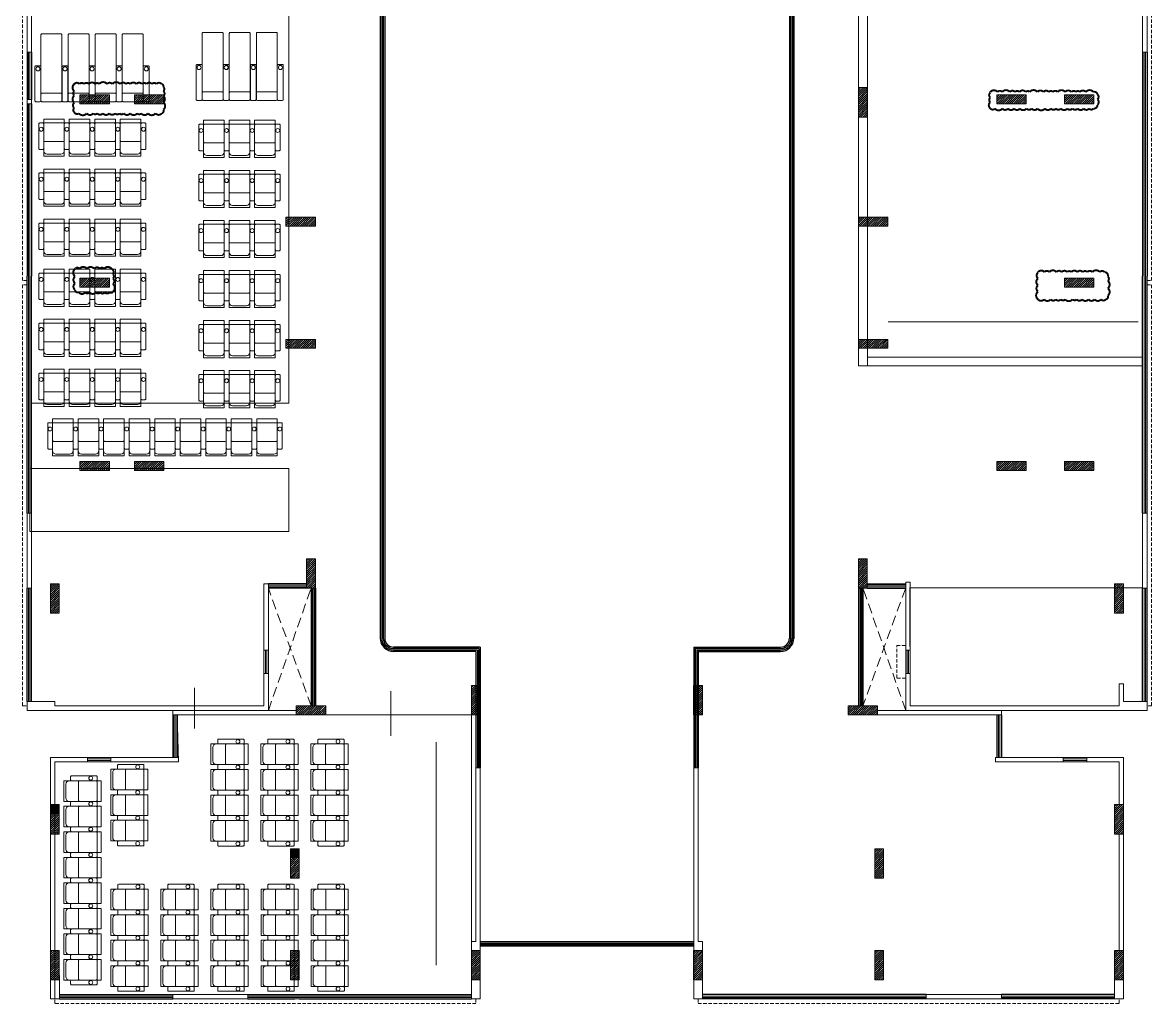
# Model space of a CAD drawing. Header units: inches. Extents: x 1807 to 67852, y 1160 to 20242.
# Drawn here: x 29152 to 30302, y 8234 to 9233 of the extents above; entities that cross this region are included whole.
import ezdxf
from ezdxf.lldxf.tags import DXFTag

# ---------------------------------------------------------------- set-up
doc = ezdxf.new("R2010")
doc.units = ezdxf.units.IN
doc.header["$MEASUREMENT"] = 0
doc.linetypes.add('DASHED', pattern=[0.75, 0.5, -0.25])
for name, color, linetype, lineweight in [('02WINDOW & DOTTED', 8, 'Continuous', 20), ('06DIM', 194, 'Continuous', 15), ('CHAIRS', 34, 'Continuous', 20), ('column_01', 7, 'Continuous', 18), ('HATCH', 8, 'Continuous', 0), ('PROJ.', 8, 'DASHED', 20), ('RAILING', 8, 'Continuous', 25), ('Railing 01', 8, 'Continuous', 18), ('wall', 7, 'Continuous', 20), ('WALLS', 7, 'Continuous', 20), ('WINDOW', 8, 'Continuous', 15)]:
    doc.layers.add(name, color=color, linetype=linetype, lineweight=lineweight)
doc.layers.add('Chair', color=34, linetype='Continuous')
doc.layers.add('GF', color=36, linetype='Continuous')
tags = doc.linetypes.add('HIDDEN', pattern=[0.375, 0.25, -0.125]).pattern_tags.tags
tags[6:7] = [DXFTag(74, 4), DXFTag(75, 0), DXFTag(340, '0'), DXFTag(46, 1.0), DXFTag(50, 0.0), DXFTag(44, 0.0), DXFTag(45, 0.0)]
tags[4:5] = [DXFTag(74, 4), DXFTag(75, 0), DXFTag(340, '0'), DXFTag(46, 1.0), DXFTag(50, 0.0), DXFTag(44, 0.0), DXFTag(45, 0.0)]
pattern_1 = [(45, (-2883.8112, 0), (-1.0606601718, 1.0606601718), [])]

# ---------------------------------------------------------------- blocks, each defined once
blk = doc.blocks.new('Recliner chair-01')
at = {"layer": 'CHAIRS', "lineweight": -2}
for points in [[(-10.5, 1), (-10.5, 26, 0.414214), (-11.5, 27), (-14.5, 27, 0.414214), (-15.5, 26), (-15.5, 1, 0.414214), (-14.5, 0), (-11.5, 0, 0.414214)], [(-7.1, 31.9), (7.1, 31.9, -0.414214), (10.5, 28.5), (10.5, 1, -0.414214), (9.5, 0), (-9.5, 0, -0.414214), (-10.5, 1), (-10.5, 28.5, -0.414214)], [(10.5, 1), (10.5, 26, -0.414214), (11.5, 27), (14.5, 27, -0.414214), (15.5, 26), (15.5, 1, -0.414214), (14.5, 0), (11.5, 0, -0.414214)], [(10.5, 1), (10.5, 18, 0.414214), (9.5, 19), (-9.5, 19, 0.414214), (-10.5, 18), (-10.5, 1, 0.414214), (-9.5, 0), (9.5, 0, 0.414214)]]:
    blk.add_lwpolyline(points, format="xyb", close=True, dxfattribs=at)
at = {"layer": 'CHAIRS', "linetype": 'HIDDEN', "lineweight": -2}
blk.add_lwpolyline([(-10.5, 33.9), (10.5, 33.9), (10.5, -4), (-10.5, -4)], close=True, dxfattribs=at)
at = {"layer": 'CHAIRS', "lineweight": -2}
for centre in [(-13, 6.4), (13.1, 6.4)]:
    blk.add_circle(centre, 2, dxfattribs=at)
blk = doc.blocks.new('*U134')
at = {"layer": 'CHAIRS'}
blk.add_blockref('Recliner chair-01', (0, -14.9), dxfattribs=at)
blk = doc.blocks.new('*U133')
at = {"layer": 'GF', "color": 0, "linetype": 'ByBlock', "lineweight": -2}
for p in [(0, 0), (26, 0), (52, 0), (78, 0)]:
    blk.add_blockref('*U134', p, dxfattribs=at)
at = {"layer": 'GF', "color": 0, "linetype": 'ByBlock', "lineweight": -2, "transparency": 16777216}
for p in [(104, 0), (130, 0), (156, 0), (182, 0), (208, 0)]:
    blk.add_blockref('*U134', p, dxfattribs=at)
blk = doc.blocks.new('*U136')
at = {"layer": 'CHAIRS'}
blk.add_blockref('Recliner chair-01', (0, -14.9), dxfattribs=at)
blk = doc.blocks.new('*U135')
at = {"layer": 'GF', "color": 0, "linetype": 'ByBlock', "lineweight": -2}
for p in [(0, 0), (26, 0), (52, 0)]:
    blk.add_blockref('*U136', p, dxfattribs=at)
at = {"layer": 'GF', "color": 0, "linetype": 'ByBlock', "lineweight": -2, "transparency": 16777216}
for p in [(78, 0), (0, -51), (26, -51), (52, -51), (78, -51), (0, -102), (26, -102), (52, -102), (78, -102), (0, -153), (26, -153), (52, -153), (78, -153), (0, -204), (26, -204), (52, -204), (78, -204), (0, -255), (26, -255), (52, -255), (78, -255)]:
    blk.add_blockref('*U136', p, dxfattribs=at)
blk = doc.blocks.new('*U138')
at = {"layer": 'CHAIRS'}
blk.add_blockref('Recliner chair-01', (0, -14.9), dxfattribs=at)
blk = doc.blocks.new('*U137')
at = {"layer": 'GF', "color": 0, "linetype": 'ByBlock', "lineweight": -2}
for p in [(0, 0), (26, 0)]:
    blk.add_blockref('*U138', p, dxfattribs=at)
at = {"layer": 'GF', "color": 0, "linetype": 'ByBlock', "lineweight": -2, "transparency": 16777216}
for p in [(52, 0), (0, -51), (26, -51), (52, -51), (0, -102), (26, -102), (52, -102), (0, -153), (26, -153), (52, -153), (0, -204), (26, -204), (52, -204), (0, -255), (26, -255), (52, -255)]:
    blk.add_blockref('*U138', p, dxfattribs=at)
blk = doc.blocks.new('A$C538C39F4')
at = {"layer": 'column_01', "lineweight": 18}
h = blk.add_hatch(color=8, dxfattribs=at)
h.dxf.hatch_style = 1
h.paths.add_polyline_path([(0, 9), (9, 9), (9, 0), (0, 0)])
at = {"layer": 'column_01'}
for p, q in [((9, 9), (0, 0)), ((0, 9), (9, 0))]:
    blk.add_line(p, q, dxfattribs=at)
blk.add_lwpolyline([(0, 9), (9, 9), (9, 0), (0, 0)], close=True, dxfattribs=at)
blk = doc.blocks.new('dfhtutrut')
at = {"layer": 'HATCH'}
h = blk.add_hatch(dxfattribs=at)
h.set_pattern_fill('ANSI31', color=256, scale=12, style=0)
h.set_pattern_definition(pattern_1)
h.paths.add_polyline_path([(142340.4, -629916), (142340.4, -629946), (142349.4, -629946), (142349.4, -629916)])
h = blk.add_hatch(dxfattribs=at)
h.set_pattern_fill('ANSI31', color=256, scale=12, style=0)
h.set_pattern_definition(pattern_1)
h.paths.add_polyline_path([(142520.4, -629916), (142520.4, -629946), (142529.4, -629946), (142529.4, -629916)])
h = blk.add_hatch(dxfattribs=at)
h.set_pattern_fill('ANSI31', color=256, scale=12, style=0)
h.set_pattern_definition(pattern_1)
h.paths.add_polyline_path([(142794.9, -629916), (142794.9, -629946), (142803.9, -629946), (142803.9, -629916)])
h = blk.add_hatch(dxfattribs=at)
h.set_pattern_fill('ANSI31', color=256, scale=12, style=0)
h.set_pattern_definition(pattern_1)
h.paths.add_polyline_path([(142974.9, -629919), (142974.9, -629949), (142983.9, -629949), (142983.9, -629919)])
h = blk.add_hatch(dxfattribs=at)
h.set_pattern_fill('ANSI31', color=256, scale=12, style=0)
h.set_pattern_definition(pattern_1)
h.paths.add_polyline_path([(142115.4, -629932.5), (142145.4, -629932.5), (142145.4, -629923.5), (142115.4, -629923.5)])
h = blk.add_hatch(dxfattribs=at)
h.set_pattern_fill('ANSI31', color=256, scale=12, style=0)
h.set_pattern_definition(pattern_1)
h.paths.add_polyline_path([(143208.9, -629932.5), (143178.9, -629932.5), (143178.9, -629923.5), (143208.9, -629923.5)])
h = blk.add_hatch(dxfattribs=at)
h.set_pattern_fill('ANSI31', color=256, scale=12, style=0)
h.set_pattern_definition(pattern_1)
h.paths.add_polyline_path([(142349.4, -630052.5), (142349.4, -630022.5), (142340.4, -630022.5), (142340.4, -630052.5)])
h = blk.add_hatch(dxfattribs=at)
h.set_pattern_fill('ANSI31', color=256, scale=12, style=0)
h.set_pattern_definition(pattern_1)
h.paths.add_polyline_path([(142983.9, -630052.5), (142983.9, -630022.5), (142974.9, -630022.5), (142974.9, -630052.5)])
h = blk.add_hatch(dxfattribs=at)
h.set_pattern_fill('ANSI31', color=256, scale=12, style=0)
h.set_pattern_definition(pattern_1)
h.paths.add_polyline_path([(142254.9, -630145.5), (142254.9, -630115.5), (142245.9, -630115.5), (142245.9, -630145.5)])
h = blk.add_hatch(dxfattribs=at)
h.set_pattern_fill('ANSI31', color=256, scale=12, style=0)
h.set_pattern_definition(pattern_1)
h.paths.add_polyline_path([(142529.4, -630145.5), (142529.4, -630115.5), (142520.4, -630115.5), (142520.4, -630145.5)])
h = blk.add_hatch(dxfattribs=at)
h.set_pattern_fill('ANSI31', color=256, scale=12, style=0)
h.set_pattern_definition(pattern_1)
h.paths.add_polyline_path([(142803.9, -630145.5), (142803.9, -630115.5), (142794.9, -630115.5), (142794.9, -630145.5)])
h = blk.add_hatch(dxfattribs=at)
h.set_pattern_fill('ANSI31', color=256, scale=12, style=0)
h.set_pattern_definition(pattern_1)
h.paths.add_polyline_path([(143078.4, -630145.5), (143078.4, -630115.5), (143069.4, -630115.5), (143069.4, -630145.5)])
h = blk.add_hatch(dxfattribs=at)
h.set_pattern_fill('ANSI31', color=256, scale=12, style=0)
h.set_pattern_definition(pattern_1)
h.paths.add_polyline_path([(142115.4, -630145.5), (142145.4, -630145.5), (142145.4, -630136.5), (142115.4, -630136.5)])
h = blk.add_hatch(dxfattribs=at)
h.set_pattern_fill('ANSI31', color=256, scale=12, style=0)
h.set_pattern_definition(pattern_1)
h.paths.add_polyline_path([(143208.9, -630145.5), (143178.9, -630145.5), (143178.9, -630136.5), (143208.9, -630136.5)])
h = blk.add_hatch(dxfattribs=at)
h.set_pattern_fill('ANSI31', color=256, scale=12, style=0)
h.set_pattern_definition(pattern_1)
h.paths.add_polyline_path([(142145.4, -630262.5), (142175.4, -630262.5), (142175.4, -630253.5), (142145.4, -630253.5)])
h = blk.add_hatch(dxfattribs=at)
h.set_pattern_fill('ANSI31', color=256, scale=12, style=0)
h.set_pattern_definition(pattern_1)
h.paths.add_polyline_path([(142385.4, -630262.5), (142355.4, -630262.5), (142355.4, -630253.5), (142385.4, -630253.5)])
h = blk.add_hatch(dxfattribs=at)
h.set_pattern_fill('ANSI31', color=256, scale=12, style=0)
h.set_pattern_definition(pattern_1)
h.paths.add_polyline_path([(142529.4, -630244.5), (142499.4, -630244.5), (142499.4, -630253.5), (142529.4, -630253.5)])
h = blk.add_hatch(dxfattribs=at)
h.set_pattern_fill('ANSI31', color=256, scale=12, style=0)
h.set_pattern_definition(pattern_1)
h.paths.add_polyline_path([(142803.9, -630244.5), (142773.9, -630244.5), (142773.9, -630253.5), (142803.9, -630253.5)])
h = blk.add_hatch(dxfattribs=at)
h.set_pattern_fill('ANSI31', color=256, scale=12, style=0)
h.set_pattern_definition(pattern_1)
h.paths.add_polyline_path([(143022.9, -630262.5), (143052.9, -630262.5), (143052.9, -630253.5), (143022.9, -630253.5)])
h = blk.add_hatch(dxfattribs=at)
h.set_pattern_fill('ANSI31', color=256, scale=12, style=0)
h.set_pattern_definition(pattern_1)
h.paths.add_polyline_path([(143178.9, -630262.5), (143148.9, -630262.5), (143148.9, -630253.5), (143178.9, -630253.5)])
h = blk.add_hatch(dxfattribs=at)
h.set_pattern_fill('ANSI31', color=256, scale=12, style=0)
h.set_pattern_definition(pattern_1)
h.paths.add_polyline_path([(142376.4, -630363), (142376.4, -630393), (142385.4, -630393), (142385.4, -630363)])
h = blk.add_hatch(dxfattribs=at)
h.set_pattern_fill('ANSI31', color=256, scale=12, style=0)
h.set_pattern_definition(pattern_1)
h.paths.add_polyline_path([(142145.4, -630382.5), (142175.4, -630382.5), (142175.4, -630373.5), (142145.4, -630373.5)])
h = blk.add_hatch(dxfattribs=at)
h.set_pattern_fill('ANSI31', color=256, scale=12, style=0)
h.set_pattern_definition(pattern_1)
h.paths.add_polyline_path([(142938.9, -630490.5), (142938.9, -630520.5), (142947.9, -630520.5), (142947.9, -630490.5)])
h = blk.add_hatch(dxfattribs=at)
h.set_pattern_fill('ANSI31', color=256, scale=12, style=0)
h.set_pattern_definition(pattern_1)
h.paths.add_polyline_path([(142145.4, -630507), (142175.4, -630507), (142175.4, -630498), (142145.4, -630498)])
h = blk.add_hatch(dxfattribs=at)
h.set_pattern_fill('ANSI31', color=256, scale=12, style=0)
h.set_pattern_definition(pattern_1)
h.paths.add_polyline_path([(142230.9, -630507), (142200.9, -630507), (142200.9, -630498), (142230.9, -630498)])
h = blk.add_hatch(dxfattribs=at)
h.set_pattern_fill('ANSI31', color=256, scale=12, style=0)
h.set_pattern_definition(pattern_1)
h.paths.add_polyline_path([(143079.9, -630507), (143109.9, -630507), (143109.9, -630498), (143079.9, -630498)])
h = blk.add_hatch(dxfattribs=at)
h.set_pattern_fill('ANSI31', color=256, scale=12, style=0)
h.set_pattern_definition(pattern_1)
h.paths.add_polyline_path([(143178.9, -630507), (143148.9, -630507), (143148.9, -630498), (143178.9, -630498)])
h = blk.add_hatch(dxfattribs=at)
h.set_pattern_fill('ANSI31', color=256, scale=12, style=0)
h.set_pattern_definition(pattern_1)
h.paths.add_polyline_path([(142385.4, -630622.5), (142355.4, -630622.5), (142355.4, -630631.5), (142385.4, -630631.5)])
h = blk.add_hatch(dxfattribs=at)
h.set_pattern_fill('ANSI31', color=256, scale=12, style=0)
h.set_pattern_definition(pattern_1)
h.paths.add_polyline_path([(142938.9, -630631.5), (142968.9, -630631.5), (142968.9, -630622.5), (142938.9, -630622.5)])
h = blk.add_hatch(dxfattribs=at)
h.set_pattern_fill('ANSI31', color=256, scale=12, style=0)
h.set_pattern_definition(pattern_1)
h.paths.add_polyline_path([(142145.4, -630693.7), (142175.4, -630693.7), (142175.4, -630684.7), (142145.4, -630684.7)])
h = blk.add_hatch(dxfattribs=at)
h.set_pattern_fill('ANSI31', color=256, scale=12, style=0)
h.set_pattern_definition(pattern_1)
h.paths.add_polyline_path([(143178.9, -630693.7), (143148.9, -630693.7), (143148.9, -630684.7), (143178.9, -630684.7)])
h = blk.add_hatch(dxfattribs=at)
h.set_pattern_fill('ANSI31', color=256, scale=12, style=0)
h.set_pattern_definition(pattern_1)
h.paths.add_polyline_path([(142385.4, -630747), (142355.4, -630747), (142355.4, -630756), (142385.4, -630756)])
h = blk.add_hatch(dxfattribs=at)
h.set_pattern_fill('ANSI31', color=256, scale=12, style=0)
h.set_pattern_definition(pattern_1)
h.paths.add_polyline_path([(142938.9, -630756), (142968.9, -630756), (142968.9, -630747), (142938.9, -630747)])
h = blk.add_hatch(dxfattribs=at)
h.set_pattern_fill('ANSI31', color=256, scale=12, style=0)
h.set_pattern_definition(pattern_1)
h.paths.add_polyline_path([(142145.4, -630880.5), (142175.4, -630880.5), (142175.4, -630871.5), (142145.4, -630871.5)])
h = blk.add_hatch(dxfattribs=at)
h.set_pattern_fill('ANSI31', color=256, scale=12, style=0)
h.set_pattern_definition(pattern_1)
h.paths.add_polyline_path([(142230.9, -630880.5), (142200.9, -630880.5), (142200.9, -630871.5), (142230.9, -630871.5)])
h = blk.add_hatch(dxfattribs=at)
h.set_pattern_fill('ANSI31', color=256, scale=12, style=0)
h.set_pattern_definition(pattern_1)
h.paths.add_polyline_path([(143079.9, -630880.5), (143109.9, -630880.5), (143109.9, -630871.5), (143079.9, -630871.5)])
h = blk.add_hatch(dxfattribs=at)
h.set_pattern_fill('ANSI31', color=256, scale=12, style=0)
h.set_pattern_definition(pattern_1)
h.paths.add_polyline_path([(143178.9, -630880.5), (143148.9, -630880.5), (143148.9, -630871.5), (143178.9, -630871.5)])
h = blk.add_hatch(dxfattribs=at)
h.set_pattern_fill('ANSI31', color=256, scale=12, style=0)
h.set_pattern_definition(pattern_1)
h.paths.add_polyline_path([(142385.4, -631000.5), (142385.4, -630970.5), (142376.4, -630970.5), (142376.4, -631000.5)])
h = blk.add_hatch(dxfattribs=at)
h.set_pattern_fill('ANSI31', color=256, scale=12, style=0)
h.set_pattern_definition(pattern_1)
h.paths.add_polyline_path([(142947.9, -631000.5), (142947.9, -630970.5), (142938.9, -630970.5), (142938.9, -631000.5)])
h = blk.add_hatch(dxfattribs=at)
h.set_pattern_fill('ANSI31', color=256, scale=12, style=0)
h.set_pattern_definition(pattern_1)
h.paths.add_polyline_path([(142115.4, -630996), (142115.4, -631026), (142124.4, -631026), (142124.4, -630996)])
h = blk.add_hatch(dxfattribs=at)
h.set_pattern_fill('ANSI31', color=256, scale=12, style=0)
h.set_pattern_definition(pattern_1)
h.paths.add_polyline_path([(143199.9, -630996), (143199.9, -631026), (143208.9, -631026), (143208.9, -630996)])
h = blk.add_hatch(dxfattribs=at)
h.set_pattern_fill('ANSI31', color=256, scale=12, style=0)
h.set_pattern_definition(pattern_1)
h.paths.add_polyline_path([(142553.4, -631129.5), (142553.4, -631099.5), (142544.4, -631099.5), (142544.4, -631129.5)])
h = blk.add_hatch(dxfattribs=at)
h.set_pattern_fill('ANSI31', color=256, scale=12, style=0)
h.set_pattern_definition(pattern_1)
h.paths.add_polyline_path([(142779.9, -631129.5), (142779.9, -631099.5), (142770.9, -631099.5), (142770.9, -631129.5)])
h = blk.add_hatch(dxfattribs=at)
h.set_pattern_fill('ANSI31', color=256, scale=12, style=0)
h.set_pattern_definition(pattern_1)
h.paths.add_polyline_path([(142395.9, -631120.5), (142365.9, -631120.5), (142365.9, -631129.5), (142395.9, -631129.5)])
h = blk.add_hatch(dxfattribs=at)
h.set_pattern_fill('ANSI31', color=256, scale=12, style=0)
h.set_pattern_definition(pattern_1)
h.paths.add_polyline_path([(142928.4, -631129.5), (142958.4, -631129.5), (142958.4, -631120.5), (142928.4, -631120.5)])
h = blk.add_hatch(dxfattribs=at)
h.set_pattern_fill('ANSI31', color=256, scale=12, style=0)
h.set_pattern_definition(pattern_1)
edge = h.paths.add_edge_path()
edge.add_line((142115.4, -631221), (142124.4, -631221))
edge.add_line((142124.4, -631221), (142115.4, -631230))
edge.add_line((142115.4, -631230), (142124.4, -631230))
h = blk.add_hatch(dxfattribs=at)
h.set_pattern_fill('ANSI31', color=256, scale=12, style=0)
h.set_pattern_definition(pattern_1)
edge = h.paths.add_edge_path()
edge.add_line((142115.4, -631221), (142124.4, -631221))
h = blk.add_hatch(dxfattribs=at)
h.set_pattern_fill('ANSI31', color=256, scale=12, style=0)
h.set_pattern_definition(pattern_1)
h.paths.add_polyline_path([(142115.4, -631221), (142115.4, -631251), (142124.4, -631251), (142124.4, -631221)])
h.paths.add_polyline_path([(142124.4, -631230), (142115.4, -631221), (142115.4, -631230), (142124.4, -631221), (142124.4, -631230)], flags=16)
h = blk.add_hatch(dxfattribs=at)
h.set_pattern_fill('ANSI31', color=256, scale=12, style=0)
h.set_pattern_definition(pattern_1)
h.paths.add_polyline_path([(143208.9, -631221), (143208.9, -631251), (143199.9, -631251), (143199.9, -631221)])
h = blk.add_hatch(dxfattribs=at)
h.set_pattern_fill('ANSI31', color=256, scale=12, style=0)
h.set_pattern_definition(pattern_1)
edge = h.paths.add_edge_path()
edge.add_line((142115.4, -631230), (142124.4, -631230))
h = blk.add_hatch(dxfattribs=at)
h.set_pattern_fill('ANSI31', color=256, scale=12, style=0)
h.set_pattern_definition(pattern_1)
edge = h.paths.add_edge_path()
edge.add_line((142359.9, -631266), (142368.9, -631266))
h = blk.add_hatch(dxfattribs=at)
h.set_pattern_fill('ANSI31', color=256, scale=12, style=0)
h.set_pattern_definition(pattern_1)
h.paths.add_polyline_path([(142368.9, -631266), (142368.9, -631296), (142359.9, -631296), (142359.9, -631266)])
h.paths.add_polyline_path([(142368.9, -631275), (142359.9, -631266), (142359.9, -631275), (142368.9, -631266), (142368.9, -631275)], flags=16)
h = blk.add_hatch(dxfattribs=at)
h.set_pattern_fill('ANSI31', color=256, scale=12, style=0)
h.set_pattern_definition(pattern_1)
h.paths.add_polyline_path([(142964.4, -631266), (142964.4, -631296), (142955.4, -631296), (142955.4, -631266)])
h = blk.add_hatch(dxfattribs=at)
h.set_pattern_fill('ANSI31', color=256, scale=12, style=0)
h.set_pattern_definition(pattern_1)
edge = h.paths.add_edge_path()
edge.add_line((142359.9, -631275), (142368.9, -631275))
h = blk.add_hatch(dxfattribs=at)
h.set_pattern_fill('ANSI31', color=256, scale=12, style=0)
h.set_pattern_definition(pattern_1)
edge = h.paths.add_edge_path()
edge.add_line((142359.9, -631275), (142368.9, -631275))
h = blk.add_hatch(dxfattribs=at)
h.set_pattern_fill('ANSI31', color=256, scale=12, style=0)
h.set_pattern_definition(pattern_1)
h.paths.add_polyline_path([(142124.4, -631399.5), (142124.4, -631369.5), (142115.4, -631369.5), (142115.4, -631399.5)])
h = blk.add_hatch(dxfattribs=at)
h.set_pattern_fill('ANSI31', color=256, scale=12, style=0)
h.set_pattern_definition(pattern_1)
h.paths.add_polyline_path([(142368.9, -631399.5), (142368.9, -631369.5), (142359.9, -631369.5), (142359.9, -631399.5)])
h = blk.add_hatch(dxfattribs=at)
h.set_pattern_fill('ANSI31', color=256, scale=12, style=0)
h.set_pattern_definition(pattern_1)
h.paths.add_polyline_path([(142553.4, -631399.5), (142553.4, -631369.5), (142544.4, -631369.5), (142544.4, -631399.5)])
h = blk.add_hatch(dxfattribs=at)
h.set_pattern_fill('ANSI31', color=256, scale=12, style=0)
h.set_pattern_definition(pattern_1)
h.paths.add_polyline_path([(142779.9, -631399.5), (142779.9, -631369.5), (142770.9, -631369.5), (142770.9, -631399.5)])
h = blk.add_hatch(dxfattribs=at)
h.set_pattern_fill('ANSI31', color=256, scale=12, style=0)
h.set_pattern_definition(pattern_1)
h.paths.add_polyline_path([(142964.4, -631399.5), (142964.4, -631369.5), (142955.4, -631369.5), (142955.4, -631399.5)])
h = blk.add_hatch(dxfattribs=at)
h.set_pattern_fill('ANSI31', color=256, scale=12, style=0)
h.set_pattern_definition(pattern_1)
h.paths.add_polyline_path([(143208.9, -631399.5), (143208.9, -631369.5), (143199.9, -631369.5), (143199.9, -631399.5)])
at = {"layer": 'column_01'}
for points in [[(142340.4, -629916), (142340.4, -629946), (142349.4, -629946), (142349.4, -629916)], [(142520.4, -629916), (142520.4, -629946), (142529.4, -629946), (142529.4, -629916)], [(142794.9, -629916), (142794.9, -629946), (142803.9, -629946), (142803.9, -629916)], [(142974.9, -629919), (142974.9, -629949), (142983.9, -629949), (142983.9, -629919)], [(142115.4, -629932.5), (142145.4, -629932.5), (142145.4, -629923.5), (142115.4, -629923.5)], [(143208.9, -629932.5), (143178.9, -629932.5), (143178.9, -629923.5), (143208.9, -629923.5)], [(142349.4, -630052.5), (142349.4, -630022.5), (142340.4, -630022.5), (142340.4, -630052.5)], [(142983.9, -630052.5), (142983.9, -630022.5), (142974.9, -630022.5), (142974.9, -630052.5)], [(142254.9, -630145.5), (142254.9, -630115.5), (142245.9, -630115.5), (142245.9, -630145.5)], [(142529.4, -630145.5), (142529.4, -630115.5), (142520.4, -630115.5), (142520.4, -630145.5)], [(142803.9, -630145.5), (142803.9, -630115.5), (142794.9, -630115.5), (142794.9, -630145.5)], [(143078.4, -630145.5), (143078.4, -630115.5), (143069.4, -630115.5), (143069.4, -630145.5)], [(142115.4, -630145.5), (142145.4, -630145.5), (142145.4, -630136.5), (142115.4, -630136.5)], [(143208.9, -630145.5), (143178.9, -630145.5), (143178.9, -630136.5), (143208.9, -630136.5)], [(142145.4, -630262.5), (142175.4, -630262.5), (142175.4, -630253.5), (142145.4, -630253.5)], [(142385.4, -630262.5), (142355.4, -630262.5), (142355.4, -630253.5), (142385.4, -630253.5)], [(142529.4, -630244.5), (142499.4, -630244.5), (142499.4, -630253.5), (142529.4, -630253.5)], [(142803.9, -630244.5), (142773.9, -630244.5), (142773.9, -630253.5), (142803.9, -630253.5)], [(143022.9, -630262.5), (143052.9, -630262.5), (143052.9, -630253.5), (143022.9, -630253.5)], [(143178.9, -630262.5), (143148.9, -630262.5), (143148.9, -630253.5), (143178.9, -630253.5)], [(142376.4, -630363), (142376.4, -630393), (142385.4, -630393), (142385.4, -630363)], [(142145.4, -630382.5), (142175.4, -630382.5), (142175.4, -630373.5), (142145.4, -630373.5)], [(142938.9, -630490.5), (142938.9, -630520.5), (142947.9, -630520.5), (142947.9, -630490.5)], [(142145.4, -630507), (142175.4, -630507), (142175.4, -630498), (142145.4, -630498)], [(142230.9, -630507), (142200.9, -630507), (142200.9, -630498), (142230.9, -630498)], [(143079.9, -630507), (143109.9, -630507), (143109.9, -630498), (143079.9, -630498)], [(143178.9, -630507), (143148.9, -630507), (143148.9, -630498), (143178.9, -630498)], [(142385.4, -630622.5), (142355.4, -630622.5), (142355.4, -630631.5), (142385.4, -630631.5)], [(142938.9, -630631.5), (142968.9, -630631.5), (142968.9, -630622.5), (142938.9, -630622.5)], [(142145.4, -630693.7), (142175.4, -630693.7), (142175.4, -630684.7), (142145.4, -630684.7)], [(143178.9, -630693.7), (143148.9, -630693.7), (143148.9, -630684.7), (143178.9, -630684.7)], [(142385.4, -630747), (142355.4, -630747), (142355.4, -630756), (142385.4, -630756)], [(142938.9, -630756), (142968.9, -630756), (142968.9, -630747), (142938.9, -630747)], [(142145.4, -630880.5), (142175.4, -630880.5), (142175.4, -630871.5), (142145.4, -630871.5)], [(142230.9, -630880.5), (142200.9, -630880.5), (142200.9, -630871.5), (142230.9, -630871.5)], [(143079.9, -630880.5), (143109.9, -630880.5), (143109.9, -630871.5), (143079.9, -630871.5)], [(143178.9, -630880.5), (143148.9, -630880.5), (143148.9, -630871.5), (143178.9, -630871.5)], [(142385.4, -631000.5), (142385.4, -630970.5), (142376.4, -630970.5), (142376.4, -631000.5)], [(142947.9, -631000.5), (142947.9, -630970.5), (142938.9, -630970.5), (142938.9, -631000.5)], [(142115.4, -630996), (142115.4, -631026), (142124.4, -631026), (142124.4, -630996)], [(143199.9, -630996), (143199.9, -631026), (143208.9, -631026), (143208.9, -630996)], [(142553.4, -631129.5), (142553.4, -631099.5), (142544.4, -631099.5), (142544.4, -631129.5)], [(142779.9, -631129.5), (142779.9, -631099.5), (142770.9, -631099.5), (142770.9, -631129.5)], [(142395.9, -631120.5), (142365.9, -631120.5), (142365.9, -631129.5), (142395.9, -631129.5)], [(142928.4, -631129.5), (142958.4, -631129.5), (142958.4, -631120.5), (142928.4, -631120.5)], [(142115.4, -631221), (142115.4, -631251), (142124.4, -631251), (142124.4, -631221)], [(143208.9, -631221), (143208.9, -631251), (143199.9, -631251), (143199.9, -631221)], [(142368.9, -631266), (142368.9, -631296), (142359.9, -631296), (142359.9, -631266)], [(142964.4, -631266), (142964.4, -631296), (142955.4, -631296), (142955.4, -631266)], [(142124.4, -631399.5), (142124.4, -631369.5), (142115.4, -631369.5), (142115.4, -631399.5)], [(142368.9, -631399.5), (142368.9, -631369.5), (142359.9, -631369.5), (142359.9, -631399.5)], [(142553.4, -631399.5), (142553.4, -631369.5), (142544.4, -631369.5), (142544.4, -631399.5)], [(142779.9, -631399.5), (142779.9, -631369.5), (142770.9, -631369.5), (142770.9, -631399.5)], [(142964.4, -631399.5), (142964.4, -631369.5), (142955.4, -631369.5), (142955.4, -631399.5)], [(143208.9, -631399.5), (143208.9, -631369.5), (143199.9, -631369.5), (143199.9, -631399.5)]]:
    blk.add_lwpolyline(points, close=True, dxfattribs=at)
at = {"layer": 'column_01', "xscale": -1}
blk.add_blockref('A$C538C39F4', (142124.4, -631230), dxfattribs=at)
at = {"layer": 'column_01'}
blk.add_blockref('A$C538C39F4', (142359.9, -631275), dxfattribs=at)
blk = doc.blocks.new('lounger chair')
at = {"layer": 'CHAIRS'}
for points in [[(-15.5, -36), (-11.5, -36, 0.414214), (-10.5, -35), (-10.5, -1, 0.414214), (-11.5, 0), (-15.5, 0, 0.414214), (-16.5, -1), (-16.5, -35, 0.414214)], [(-10.5, -1), (-10.5, -7.5, 0.414214), (-9.5, -8.5), (9.5, -8.5, 0.414214), (10.5, -7.5), (10.5, -1, 0.414214), (9.5, 0), (-9.5, 0, 0.414214)], [(-10.5, -1), (-10.5, -67, 0.414214), (-9.5, -68), (9.5, -68, 0.414214), (10.5, -67), (10.5, -1, 0.414214), (9.5, 0), (-9.5, 0, 0.414214)], [(11.5, -36), (15.5, -36, 0.414214), (16.5, -35), (16.5, -1, 0.414214), (15.5, 0), (11.5, 0, 0.414214), (10.5, -1), (10.5, -35, 0.414214)]]:
    blk.add_lwpolyline(points, format="xyb", close=True, dxfattribs=at)
for centre in [(-13.6, -32.9), (13.6, -32.9)]:
    blk.add_circle(centre, 2.05, dxfattribs=at)
blk = doc.blocks.new('*U83')
at = {"layer": 'CHAIRS'}
blk.add_blockref('lounger chair', (0, 34), dxfattribs=at)
blk = doc.blocks.new('*U140')
at = {"layer": 'CHAIRS', "color": 0, "linetype": 'ByBlock', "lineweight": -2, "xscale": -1.016987999738211, "yscale": 1.016987999738211, "zscale": 1.016987999738211}
blk.add_blockref('*U83', (0, 0), dxfattribs=at)
blk = doc.blocks.new('*U139')
at = {"layer": 'Chair', "color": 0, "linetype": 'ByBlock', "lineweight": -2}
for p in [(0, 0), (27.6, 0), (55.2, 0)]:
    blk.add_blockref('*U140', p, dxfattribs=at)
at = {"layer": 'Chair', "color": 0, "linetype": 'ByBlock', "lineweight": -2, "transparency": 16777216}
blk.add_blockref('*U140', (82.8, 0), dxfattribs=at)
blk = doc.blocks.new('*U142')
at = {"layer": 'CHAIRS', "color": 0, "linetype": 'ByBlock', "lineweight": -2, "xscale": -1.016987999738211, "yscale": 1.016987999738211, "zscale": 1.016987999738211}
blk.add_blockref('*U83', (0, 0), dxfattribs=at)
blk = doc.blocks.new('*U141')
at = {"layer": 'Chair', "color": 0, "linetype": 'ByBlock', "lineweight": -2}
for p in [(0, 0), (27.6, 0), (55.2, 0)]:
    blk.add_blockref('*U142', p, dxfattribs=at)
blk = doc.blocks.new('*U154')
at = {"layer": 'CHAIRS'}
blk.add_blockref('Recliner chair-01', (0, -14.9), dxfattribs=at)
blk = doc.blocks.new('*U153')
at = {"layer": 'GF', "color": 0, "linetype": 'ByBlock', "lineweight": -2}
for p in [(0, 0), (26, 0), (52, 0)]:
    blk.add_blockref('*U154', p, dxfattribs=at)
at = {"layer": 'GF', "color": 0, "linetype": 'ByBlock', "lineweight": -2, "transparency": 16777216}
for p in [(78, 0), (0, -51), (26, -51), (52, -51), (78, -51), (0, -102), (26, -102), (52, -102), (78, -102), (0, -153), (26, -153), (52, -153), (78, -153), (0, -204), (26, -204), (52, -204), (78, -204)]:
    blk.add_blockref('*U154', p, dxfattribs=at)
blk = doc.blocks.new('*U156')
at = {"layer": 'CHAIRS'}
blk.add_blockref('Recliner chair-01', (0, -14.9), dxfattribs=at)
blk = doc.blocks.new('*U155')
at = {"layer": 'GF', "color": 0, "linetype": 'ByBlock', "lineweight": -2}
for p in [(0, 0), (26, 0), (52, 0)]:
    blk.add_blockref('*U156', p, dxfattribs=at)
at = {"layer": 'GF', "color": 0, "linetype": 'ByBlock', "lineweight": -2, "transparency": 16777216}
for p in [(78, 0), (104, 0), (130, 0), (156, 0), (182, 0)]:
    blk.add_blockref('*U156', p, dxfattribs=at)
blk = doc.blocks.new('*U158')
at = {"layer": 'CHAIRS'}
blk.add_blockref('Recliner chair-01', (0, -14.9), dxfattribs=at)
blk = doc.blocks.new('*U157')
at = {"layer": 'GF', "color": 0, "linetype": 'ByBlock', "lineweight": -2}
for p in [(0, 0), (26, 0), (52, 0)]:
    blk.add_blockref('*U158', p, dxfattribs=at)
blk = doc.blocks.new('*U160')
at = {"layer": 'CHAIRS'}
blk.add_blockref('Recliner chair-01', (0, -14.9), dxfattribs=at)
blk = doc.blocks.new('*U159')
at = {"layer": 'GF', "color": 0, "linetype": 'ByBlock', "lineweight": -2}
for p in [(0, 0), (26, 0), (52, 0)]:
    blk.add_blockref('*U160', p, dxfattribs=at)
at = {"layer": 'GF', "color": 0, "linetype": 'ByBlock', "lineweight": -2, "transparency": 16777216}
for p in [(78, 0), (0, -51), (26, -51), (52, -51), (78, -51), (0, -102), (26, -102), (52, -102), (78, -102)]:
    blk.add_blockref('*U160', p, dxfattribs=at)

msp = doc.modelspace()

# ---------------------------------------------------------------- linework, layer by layer
at = {"layer": '02WINDOW & DOTTED', "linetype": 'DASHED', "ltscale": 20}
for p, q in [((29445.7, 8537.2), (29402.2, 8657.2)), ((29402.2, 8532.7), (29445.7, 8657.2)), ((30051.7, 8532.7), (30008.2, 8657.2)), ((30051.7, 8657.2), (30008.2, 8537.2))]:
    msp.add_line(p, q, dxfattribs=at)
at = {"layer": '02WINDOW & DOTTED'}
for p, q in [((29558, 8597.2), (29618, 8597.2)), ((29558, 8595.7), (29616.5, 8595.7)), ((29558, 8594.2), (29615, 8594.2)), ((29558, 8592.7), (29613.5, 8592.7))]:
    msp.add_line(p, q, dxfattribs=at)
at = {"layer": '06DIM', "color": 1, "const_width": 2}
for points in [[(29204.4, 9170.8, -0.5), (29209.6, 9170.8, -0.5), (29214.3, 9170.8, -0.5), (29219.2, 9170.8, -0.5), (29225.7, 9170.8, -0.5), (29229.8, 9170.8, -0.5), (29237.8, 9170.8, -0.5), (29243.1, 9170.8, -0.5), (29251, 9170.8, -0.5), (29257.1, 9170.8, -0.5), (29261.4, 9170.8, -0.5), (29267.6, 9170.8, -0.5), (29273.3, 9170.8, -0.5), (29277.9, 9170.8, -0.5), (29283.5, 9170.8, -0.5), (29288.1, 9170.8, -0.5), (29293.3, 9170.8, -0.5), (29295.1, 9167.8, -0.5), (29295.1, 9163.6, -0.5), (29295.1, 9158.5, -0.5), (29295.1, 9152.2, -0.5), (29295.1, 9144.7, -0.5), (29293.5, 9141, -0.5), (29287.2, 9141, -0.5), (29279.5, 9141, -0.5), (29272.5, 9141, -0.5), (29268.4, 9141, -0.5), (29261.3, 9141, -0.5), (29254.7, 9141, -0.5), (29250.4, 9141, -0.5), (29246, 9141, -0.5), (29239.9, 9141, -0.5), (29233.5, 9141, -0.5), (29227.7, 9141, -0.5), (29223.7, 9141, -0.5), (29217, 9141, -0.5), (29209.1, 9141, -0.5), (29204.4, 9142.1, -0.5), (29204.4, 9146.4, -0.5), (29204.4, 9151.8, -0.5), (29204.4, 9159, -0.5), (29204.4, 9163.5, -0.5)], [(30138, 9162.7, -0.5), (30145.2, 9162.7, -0.5), (30150.1, 9162.7, -0.5), (30157.8, 9162.7, -0.5), (30163.1, 9162.7, -0.5), (30167.6, 9162.7, -0.5), (30174.1, 9162.7, -0.5), (30178.1, 9162.7, -0.5), (30185.9, 9162.7, -0.5), (30192.1, 9162.7, -0.5), (30197.6, 9162.7, -0.5), (30201.7, 9162.7, -0.5), (30206.6, 9162.7, -0.5), (30214.2, 9162.7, -0.5), (30220.5, 9162.7, -0.5), (30225.1, 9162.7, -0.5), (30229.2, 9162.7, -0.5), (30235.3, 9162.7, -0.5), (30243, 9162.7, -0.5), (30247.1, 9160.2, -0.5), (30247.1, 9155.3, -0.5), (30247.1, 9149.7, -0.5), (30243.1, 9145.9, -0.5), (30238.7, 9145.9, -0.5), (30233.1, 9145.9, -0.5), (30227, 9145.9, -0.5), (30221.7, 9145.9, -0.5), (30216.4, 9145.9, -0.5), (30209.9, 9145.9, -0.5), (30204.9, 9145.9, -0.5), (30199.7, 9145.9, -0.5), (30193.6, 9145.9, -0.5), (30186, 9145.9, -0.5), (30180.1, 9145.9, -0.5), (30174.8, 9145.9, -0.5), (30168.1, 9145.9, -0.5), (30162.2, 9145.9, -0.5), (30155.9, 9145.9, -0.5), (30150.2, 9145.9, -0.5), (30142.6, 9145.9, -0.5), (30138.1, 9145.9, -0.5), (30138, 9152.4, -0.5), (30138, 9157, -0.5), (30138, 9162, -0.5)], [(29205.2, 8982.6, -0.5), (29209.7, 8982.6, -0.5), (29217.3, 8982.6, -0.5), (29224.6, 8982.6, -0.5), (29230.4, 8982.6, -0.5), (29234.8, 8982.6, -0.5), (29242.3, 8982.6, -0.5), (29243.7, 8977, -0.5), (29243.7, 8972.8, -0.5), (29243.7, 8967.2, -0.5), (29243.7, 8959.4, -0.5), (29240.3, 8958.6, -0.5), (29235.6, 8958.6, -0.5), (29230.8, 8958.6, -0.5), (29226.3, 8958.6, -0.5), (29219.9, 8958.6, -0.5), (29215.5, 8958.6, -0.5), (29209, 8958.6, -0.5), (29205.2, 8961.1, -0.5), (29205.2, 8967.9, -0.5), (29205.2, 8974.8, -0.5), (29205.2, 8982.5, -0.5)], [(30186.6, 8979.2, -0.5), (30193.1, 8979.2, -0.5), (30198.1, 8979.2, -0.5), (30205.3, 8979.2, -0.5), (30210.8, 8979.2, -0.5), (30216.3, 8979.2, -0.5), (30220.4, 8979.2, -0.5), (30226.6, 8979.2, -0.5), (30232.2, 8979.2, -0.5), (30236.7, 8979.2, -0.5), (30242, 8979.2, -0.5), (30249.6, 8979.2, -0.5), (30254.4, 8979.2, -0.5), (30257.7, 8974.7, -0.5), (30257.7, 8970.2, -0.5), (30257.7, 8962.8, -0.5), (30257.7, 8955.3, -0.5), (30255.7, 8951.5, -0.5), (30250.8, 8951.5, -0.5), (30244.3, 8951.5, -0.5), (30238, 8951.5, -0.5), (30231.5, 8951.5, -0.5), (30225.8, 8951.5, -0.5), (30221.8, 8951.5, -0.5), (30214.3, 8951.5, -0.5), (30209.8, 8951.5, -0.5), (30204.7, 8951.5, -0.5), (30199.5, 8951.5, -0.5), (30192.8, 8951.5, -0.5), (30186.6, 8951.5, -0.5), (30186.6, 8959.3, -0.5), (30186.6, 8965.8, -0.5), (30186.6, 8972.9, -0.5), (30186.6, 8978.6, -0.5)]]:
    msp.add_lwpolyline(points, format="xyb", close=True, dxfattribs=at)
at = {"layer": '06DIM'}
for points in [[(30288.7, 8928.6), (30033.7, 8928.6)], [(30293.2, 8733.7), (30297.7, 8733.7)], [(29304.7, 8243.2), (29304.7, 8238.7)], [(30149.2, 8243.2), (30149.2, 8238.7)]]:
    msp.add_lwpolyline(points, dxfattribs=at)
at = {"layer": 'PROJ.', "ltscale": 7}
for points in [[(29156.2, 8970.7), (29151.7, 8970.7), (29151.7, 9399.7), (29156.2, 9399.7)], [(30297.7, 8970.7), (30302.2, 8970.7), (30302.2, 9399.7), (30297.7, 9399.7)], [(29156.2, 8966.2), (29151.7, 8966.2), (29151.7, 8537.2), (29156.2, 8537.2)], [(30297.7, 8966.2), (30302.2, 8966.2), (30302.2, 8537.2), (30297.7, 8537.2)], [(30051.7, 8565.7), (30042.7, 8565.7), (30042.7, 8598.7), (30051.7, 8598.7)], [(29613.7, 8238.7), (29613.7, 8234.2), (29184.7, 8234.2), (29184.7, 8238.7)], [(29840.2, 8238.7), (29840.2, 8234.2), (30269.2, 8234.2), (30269.2, 8238.7)]]:
    msp.add_lwpolyline(points, dxfattribs=at)
at = {"layer": 'RAILING'}
for p, q in [((29516.2, 9372.7), (29516.2, 8606.2)), ((29517.7, 9372.7), (29517.7, 8606.2)), ((29519.2, 9368.2), (29519.2, 8606.2)), ((29520.7, 9368.2), (29520.7, 8606.2)), ((29933.2, 9368.2), (29933.2, 8606)), ((29934.7, 9368.2), (29934.7, 8606)), ((29936.2, 9372.7), (29936.2, 8605.9)), ((29937.7, 9372.7), (29937.7, 8605.9)), ((29156.2, 9203.2), (29156.2, 9155.2)), ((29160.7, 9203.2), (29160.7, 9155.2)), ((30293.2, 9203.2), (30293.2, 9155.2)), ((30297.7, 9203.2), (30297.7, 9155.2)), ((29156.2, 9150.7), (29156.2, 8975.2)), ((29160.7, 9150.7), (29160.7, 8975.2)), ((30293.2, 9155.2), (30293.2, 8975.2)), ((30297.7, 9155.2), (30297.7, 8975.2)), ((29156.2, 8786.2), (29156.2, 8975.2)), ((29160.7, 8786.2), (29160.7, 8975.2)), ((30293.2, 8786.2), (30293.2, 8975.2)), ((30297.7, 8786.2), (30297.7, 8975.2)), ((29156.2, 8733.7), (29156.2, 8786.2)), ((29160.7, 8733.7), (29160.7, 8786.2)), ((30293.2, 8733.7), (30293.2, 8786.2)), ((30297.7, 8733.7), (30297.7, 8786.2)), ((29156.2, 8541.7), (29156.2, 8657.2)), ((29160.7, 8541.7), (29160.7, 8657.2)), ((29441.2, 8661.7), (29402.2, 8661.7)), ((29441.2, 8657.2), (29402.2, 8657.2)), ((29445.7, 8657.2), (29445.7, 8537.2)), ((29447.2, 8657.2), (29447.2, 8537.2)), ((29448.7, 8657.2), (29448.7, 8537.2)), ((29450.2, 8657.2), (29450.2, 8537.2)), ((30003.7, 8657.2), (30003.7, 8537.2)), ((30005.2, 8657.2), (30005.2, 8537.2)), ((30006.7, 8657.2), (30006.7, 8537.2)), ((30008.2, 8657.2), (30008.2, 8537.2)), ((30012.7, 8661.7), (30051.7, 8661.7)), ((30012.7, 8657.2), (30051.7, 8657.2)), ((30293.2, 8541.7), (30293.2, 8657.2)), ((30297.7, 8541.7), (30297.7, 8657.2)), ((29618.2, 8597.2), (29529.7, 8597.2)), ((29616.7, 8595.7), (29529.7, 8595.7)), ((29616.7, 8595.7), (29616.7, 8474.2)), ((29618.2, 8597.2), (29618.2, 8474.2)), ((29835.7, 8597.2), (29835.7, 8474.2)), ((29835.7, 8597.2), (29924.2, 8597.2)), ((29837.2, 8595.7), (29837.2, 8474.2)), ((29837.2, 8595.7), (29924.2, 8595.7)), ((29615.2, 8594.2), (29529.7, 8594.2)), ((29613.7, 8592.7), (29529.7, 8592.7)), ((29613.7, 8592.7), (29613.7, 8474.2)), ((29615.2, 8594.2), (29615.2, 8474.2)), ((29838.7, 8594.2), (29838.7, 8474.2)), ((29838.7, 8594.2), (29924.2, 8594.2)), ((29840.2, 8592.7), (29840.2, 8474.2)), ((29840.2, 8592.7), (29924.2, 8592.7)), ((29304.7, 8528.2), (29304.7, 8484.7)), ((29309.2, 8528.2), (29309.2, 8484.7)), ((30144.7, 8528.2), (30144.7, 8484.7)), ((30149.2, 8528.2), (30149.2, 8484.7)), ((29618.2, 8297.2), (29835.7, 8297.2)), ((29618.2, 8295.7), (29835.7, 8295.7)), ((29618.2, 8294.2), (29835.7, 8294.2)), ((29618.2, 8292.7), (29835.7, 8292.7)), ((29618.2, 8292.7), (29835.7, 8292.7)), ((29189.2, 8243.2), (29304.7, 8243.2)), ((29189.2, 8238.7), (29304.7, 8238.7)), ((29381.2, 8243.2), (29429.2, 8243.2)), ((29381.2, 8238.7), (29429.2, 8238.7)), ((29429.2, 8243.2), (29609.2, 8243.2)), ((29433.7, 8238.7), (29609.2, 8238.7)), ((30020.2, 8243.2), (29844.7, 8243.2)), ((30020.2, 8238.7), (29844.7, 8238.7)), ((30072.7, 8243.2), (30020.2, 8243.2)), ((30072.7, 8238.7), (30020.2, 8238.7)), ((30264.7, 8243.2), (30149.2, 8243.2)), ((30264.7, 8238.7), (30149.2, 8238.7))]:
    msp.add_line(p, q, dxfattribs=at)
for centre, radius, start, end in [((29529.7, 8606.2), 13.5, 180, 270), ((29529.7, 8606.2), 12, 180, 270), ((29529.7, 8606.2), 10.5, 180, 270), ((29529.7, 8606.2), 9, 180, 270), ((29924.2, 8606.2), 13.5, 270, 0), ((29924.2, 8606.2), 12, 270, 0), ((29924.2, 8606.2), 10.5, 270, 0), ((29924.2, 8606.2), 9, 270, 0)]:
    msp.add_arc(centre, radius, start, end, dxfattribs=at)
at = {"layer": 'Railing 01'}
for p, q in [((29157.7, 9203.2), (29157.7, 9155.2)), ((29159.2, 9203.2), (29159.2, 9155.2)), ((30294.7, 9203.2), (30294.7, 9155.2)), ((30296.2, 9203.2), (30296.2, 9155.2)), ((29157.7, 9150.7), (29157.7, 8975.2)), ((29159.2, 9150.7), (29159.2, 8975.2)), ((30294.7, 9155.2), (30294.7, 8975.2)), ((30296.2, 9155.2), (30296.2, 8975.2)), ((29157.7, 8786.2), (29157.7, 8975.2)), ((29159.2, 8786.2), (29159.2, 8975.2)), ((30294.7, 8786.2), (30294.7, 8975.2)), ((30296.2, 8786.2), (30296.2, 8975.2)), ((29157.7, 8733.7), (29157.7, 8786.2)), ((29159.2, 8733.7), (29159.2, 8786.2)), ((30294.7, 8733.7), (30294.7, 8786.2)), ((30296.2, 8733.7), (30296.2, 8786.2)), ((29157.7, 8541.7), (29157.7, 8657.2)), ((29159.2, 8541.7), (29159.2, 8657.2)), ((29441.2, 8660.2), (29402.2, 8660.2)), ((29441.2, 8658.7), (29402.2, 8658.7)), ((30012.7, 8660.2), (30051.7, 8660.2)), ((30012.7, 8658.7), (30051.7, 8658.7)), ((30294.7, 8541.7), (30294.7, 8657.2)), ((30296.2, 8541.7), (30296.2, 8657.2)), ((29306.2, 8528.2), (29306.2, 8484.7)), ((29307.7, 8528.2), (29307.7, 8484.7)), ((30146.2, 8528.2), (30146.2, 8484.7)), ((30147.7, 8528.2), (30147.7, 8484.7)), ((29189.2, 8241.7), (29304.7, 8241.7)), ((29189.2, 8240.2), (29304.7, 8240.2)), ((29381.2, 8241.7), (29429.2, 8241.7)), ((29381.2, 8240.2), (29429.2, 8240.2)), ((29429.2, 8241.7), (29609.2, 8241.7)), ((29429.2, 8240.2), (29609.2, 8240.2)), ((30020.2, 8241.7), (29844.7, 8241.7)), ((30020.2, 8240.2), (29844.7, 8240.2)), ((30072.7, 8241.7), (30020.2, 8241.7)), ((30072.7, 8240.2), (30020.2, 8240.2)), ((30264.7, 8241.7), (30149.2, 8241.7)), ((30264.7, 8240.2), (30149.2, 8240.2))]:
    msp.add_line(p, q, dxfattribs=at)
at = {"layer": 'wall'}
for p, q in [((29156.2, 9279.7), (29156.2, 9203.2)), ((29160.7, 9279.7), (29160.7, 9207.7)), ((30293.2, 9279.7), (30293.2, 9207.7)), ((30297.7, 9279.7), (30297.7, 9203.2)), ((29160.7, 9207.7), (29160.7, 9207.7)), ((29160.7, 9207.7), (29160.7, 9203.2)), ((30293.2, 9207.7), (30293.2, 9207.7)), ((30293.2, 9207.7), (30293.2, 9203.2)), ((29160.7, 9203.2), (29156.2, 9203.2)), ((30293.2, 9203.2), (30297.7, 9203.2)), ((29156.2, 9155.2), (29156.2, 9155.2)), ((29156.2, 9150.7), (29156.2, 9155.2)), ((29160.7, 9155.2), (29156.2, 9155.2)), ((29156.2, 9155.2), (29156.2, 9155.2)), ((29160.7, 9150.7), (29156.2, 9150.7)), ((29160.7, 9155.2), (29160.7, 9150.7)), ((29450.2, 8901.7), (29450.2, 8910.7)), ((29160.7, 8733.7), (29156.2, 8733.7)), ((29156.2, 8657.2), (29156.2, 8733.7)), ((29160.7, 8729.2), (29160.7, 8733.7)), ((30293.2, 8657.2), (30293.2, 8733.7)), ((30297.7, 8657.2), (30297.7, 8733.7)), ((29160.7, 8657.2), (29160.7, 8729.2)), ((29450.2, 8657.2), (29450.2, 8687.2)), ((29160.7, 8657.2), (29156.2, 8657.2)), ((29402.2, 8661.7), (29397.7, 8661.7)), ((29397.7, 8661.7), (29397.7, 8594.2)), ((29402.2, 8661.7), (29402.2, 8594.2)), ((29445.7, 8657.2), (29450.2, 8657.2)), ((30051.7, 8663.2), (30056.2, 8663.2)), ((30051.7, 8663.2), (30051.7, 8594.2)), ((30056.2, 8663.2), (30056.2, 8594.2)), ((30293.2, 8657.2), (30297.7, 8657.2)), ((29402.2, 8594.2), (29397.7, 8594.2)), ((30051.7, 8594.2), (30056.2, 8594.2)), ((29402.2, 8570.2), (29397.7, 8570.2)), ((29397.7, 8570.2), (29397.7, 8537.2)), ((29402.2, 8570.2), (29402.2, 8532.7)), ((30051.7, 8570.2), (30056.2, 8570.2)), ((30051.7, 8570.2), (30051.7, 8532.7)), ((30056.2, 8570.2), (30056.2, 8537.2)), ((30269.2, 8537.2), (30269.2, 8559.7)), ((30273.7, 8559.7), (30269.2, 8559.7)), ((30273.7, 8541.7), (30273.7, 8559.7)), ((29180.2, 8541.7), (29156.2, 8541.7)), ((29156.2, 8541.7), (29156.2, 8532.7)), ((29180.2, 8541.7), (29180.2, 8541.7)), ((29180.2, 8541.7), (29184.7, 8541.7)), ((29184.7, 8537.2), (29184.7, 8541.7)), ((29345.2, 8537.2), (29184.7, 8537.2)), ((29345.2, 8537.2), (29345.2, 8537.2)), ((29349.7, 8537.2), (29345.2, 8537.2)), ((29397.7, 8537.2), (29349.7, 8537.2)), ((29349.7, 8537.2), (29349.7, 8537.2)), ((30056.2, 8537.2), (30108.7, 8537.2)), ((30108.7, 8537.2), (30269.2, 8537.2)), ((30273.7, 8541.7), (30297.7, 8541.7)), ((30297.7, 8541.7), (30297.7, 8532.7)), ((29402.2, 8532.7), (29156.2, 8532.7)), ((29304.7, 8532.7), (29430.7, 8532.7)), ((29304.7, 8528.2), (29304.7, 8532.7)), ((29304.7, 8528.2), (29430.7, 8528.2)), ((30149.2, 8532.7), (30023.2, 8532.7)), ((30149.2, 8528.2), (30023.2, 8528.2)), ((30051.7, 8532.7), (30297.7, 8532.7)), ((30149.2, 8528.2), (30149.2, 8532.7)), ((29180.2, 8484.7), (29180.2, 8238.7)), ((29217.7, 8484.7), (29180.2, 8484.7)), ((29184.7, 8480.2), (29184.7, 8432.2)), ((29217.7, 8480.2), (29184.7, 8480.2)), ((29217.7, 8484.7), (29217.7, 8480.2)), ((29310.7, 8484.7), (29241.7, 8484.7)), ((29241.7, 8484.7), (29241.7, 8480.2)), ((29310.7, 8480.2), (29241.7, 8480.2)), ((29310.7, 8484.7), (29310.7, 8480.2)), ((30143.2, 8484.7), (30143.2, 8480.2)), ((30143.2, 8484.7), (30212.2, 8484.7)), ((30143.2, 8480.2), (30212.2, 8480.2)), ((30212.2, 8484.7), (30212.2, 8480.2)), ((30236.2, 8484.7), (30236.2, 8480.2)), ((30236.2, 8484.7), (30273.7, 8484.7)), ((30236.2, 8480.2), (30269.2, 8480.2)), ((30269.2, 8480.2), (30269.2, 8436.7)), ((30273.7, 8484.7), (30273.7, 8238.7)), ((29613.7, 8474.2), (29618.2, 8474.2)), ((29613.7, 8297.2), (29613.7, 8474.2)), ((29618.2, 8238.7), (29618.2, 8474.2)), ((29835.7, 8238.7), (29835.7, 8474.2)), ((29840.2, 8474.2), (29835.7, 8474.2)), ((29840.2, 8297.2), (29840.2, 8474.2)), ((29184.7, 8427.7), (29184.7, 8288.2)), ((30269.2, 8406.7), (30269.2, 8288.2)), ((29609.2, 8297.2), (29609.2, 8292.7)), ((29609.2, 8297.2), (29613.7, 8297.2)), ((29844.7, 8297.2), (29840.2, 8297.2)), ((29844.7, 8297.2), (29844.7, 8292.7)), ((29609.2, 8238.7), (29609.2, 8292.7)), ((29609.2, 8292.7), (29609.2, 8292.7)), ((29844.7, 8238.7), (29844.7, 8292.7)), ((29844.7, 8292.7), (29844.7, 8292.7)), ((29189.2, 8262.7), (29189.2, 8238.7)), ((30264.7, 8262.7), (30264.7, 8238.7)), ((29189.2, 8238.7), (29180.2, 8238.7)), ((29304.7, 8243.2), (29376.7, 8243.2)), ((29304.7, 8238.7), (29381.2, 8238.7)), ((29376.7, 8243.2), (29376.7, 8243.2)), ((29376.7, 8243.2), (29381.2, 8243.2)), ((29381.2, 8243.2), (29381.2, 8238.7)), ((29609.2, 8238.7), (29618.2, 8238.7)), ((29844.7, 8238.7), (29835.7, 8238.7)), ((30072.7, 8243.2), (30072.7, 8238.7)), ((30077.2, 8243.2), (30072.7, 8243.2)), ((30149.2, 8238.7), (30072.7, 8238.7)), ((30077.2, 8243.2), (30077.2, 8243.2)), ((30149.2, 8243.2), (30077.2, 8243.2)), ((30264.7, 8238.7), (30273.7, 8238.7))]:
    msp.add_line(p, q, dxfattribs=at)
at = {"layer": 'WALLS'}
for points in [[(29423, 8845.8), (29160.7, 8845.8), (29160.7, 9395.2), (29423, 9395.2)], [(30003.7, 8883.6), (30012.7, 8883.6), (30012.7, 9275.2), (30003.7, 9275.2)], [(30012.7, 8883.6), (30293.2, 8883.6), (30293.2, 8892.6), (30012.7, 8892.6)], [(29159.2, 8715.1), (29423, 8715.1), (29423, 8779.2), (29159.2, 8779.2)], [(30055.8, 8657.6), (30292.8, 8657.6), (30293.2, 8541.7), (30273.7, 8541.7), (30273.7, 8559.7), (30269.2, 8559.7), (30269.2, 8537.2), (30056.2, 8537.2)], [(29309.2, 8528.2), (29609.2, 8528.2), (29609.2, 8238.7), (29184.7, 8238.7), (29184.7, 8480.2), (29310.7, 8480.2)]]:
    msp.add_lwpolyline(points, close=True, dxfattribs=at)
for points in [[(29326.8, 8514.2), (29326.8, 8555.6)], [(29527.1, 8552.4), (29527.1, 8506.7)], [(29573.2, 8500.3), (29573.2, 8273.3)]]:
    msp.add_lwpolyline(points, dxfattribs=at)
at = {"layer": 'WINDOW'}
for p, q in [((29397.7, 8594.2), (29397.7, 8570.2)), ((29399.2, 8594.2), (29399.2, 8570.2)), ((29400.7, 8594.2), (29400.7, 8570.2)), ((29402.2, 8594.2), (29402.2, 8570.2)), ((30051.7, 8594.2), (30051.7, 8570.2)), ((30053.2, 8594.2), (30053.2, 8570.2)), ((30054.7, 8594.2), (30054.7, 8570.2)), ((30056.2, 8594.2), (30056.2, 8570.2)), ((29241.7, 8484.7), (29217.7, 8484.7)), ((29241.7, 8483.2), (29217.7, 8483.2)), ((29241.7, 8481.7), (29217.7, 8481.7)), ((29241.7, 8480.2), (29217.7, 8480.2)), ((30212.2, 8484.7), (30236.2, 8484.7)), ((30212.2, 8483.2), (30236.2, 8483.2)), ((30212.2, 8481.7), (30236.2, 8481.7)), ((30212.2, 8480.2), (30236.2, 8480.2))]:
    msp.add_line(p, q, dxfattribs=at)

# ---------------------------------------------------------------- block references
at = {"layer": 'Chair', "xscale": -1, "rotation": 180}
msp.add_blockref('*U139', (29181.1, 9187.4), dxfattribs=at)
at = {"layer": 'Chair', "rotation": 180}
msp.add_blockref('*U141', (29400.6, 9188.8), dxfattribs=at)
at = {"layer": 'column_01'}
msp.add_blockref('dfhtutrut', (-112935.3, 639657.7), dxfattribs=at)
at = {"layer": 'GF'}
for name, p, xscale, rotation in [('*U135', (29183.7, 8861.3), -1, 180.0000000000022), ('*U159', (29362.6, 8488), -0.9999999999999999, 89.99999818094412), ('*U157', (29260.5, 8462.2), -0.9999999999999999, 89.99999818094417)]:
    msp.add_blockref(name, p, dxfattribs=dict(at, xscale=xscale, rotation=rotation))
for name, p, rotation in [('*U137', (29398.7, 8860), 180.0000000002641), ('*U133', (29400.8, 8810.9), 180.000000000038), ('*U155', (29212.7, 8268.5), 89.99999999999338), ('*U153', (29260.7, 8262), 89.99999999999338)]:
    msp.add_blockref(name, p, dxfattribs=dict(at, rotation=rotation))

doc.saveas('drawing.dxf')
